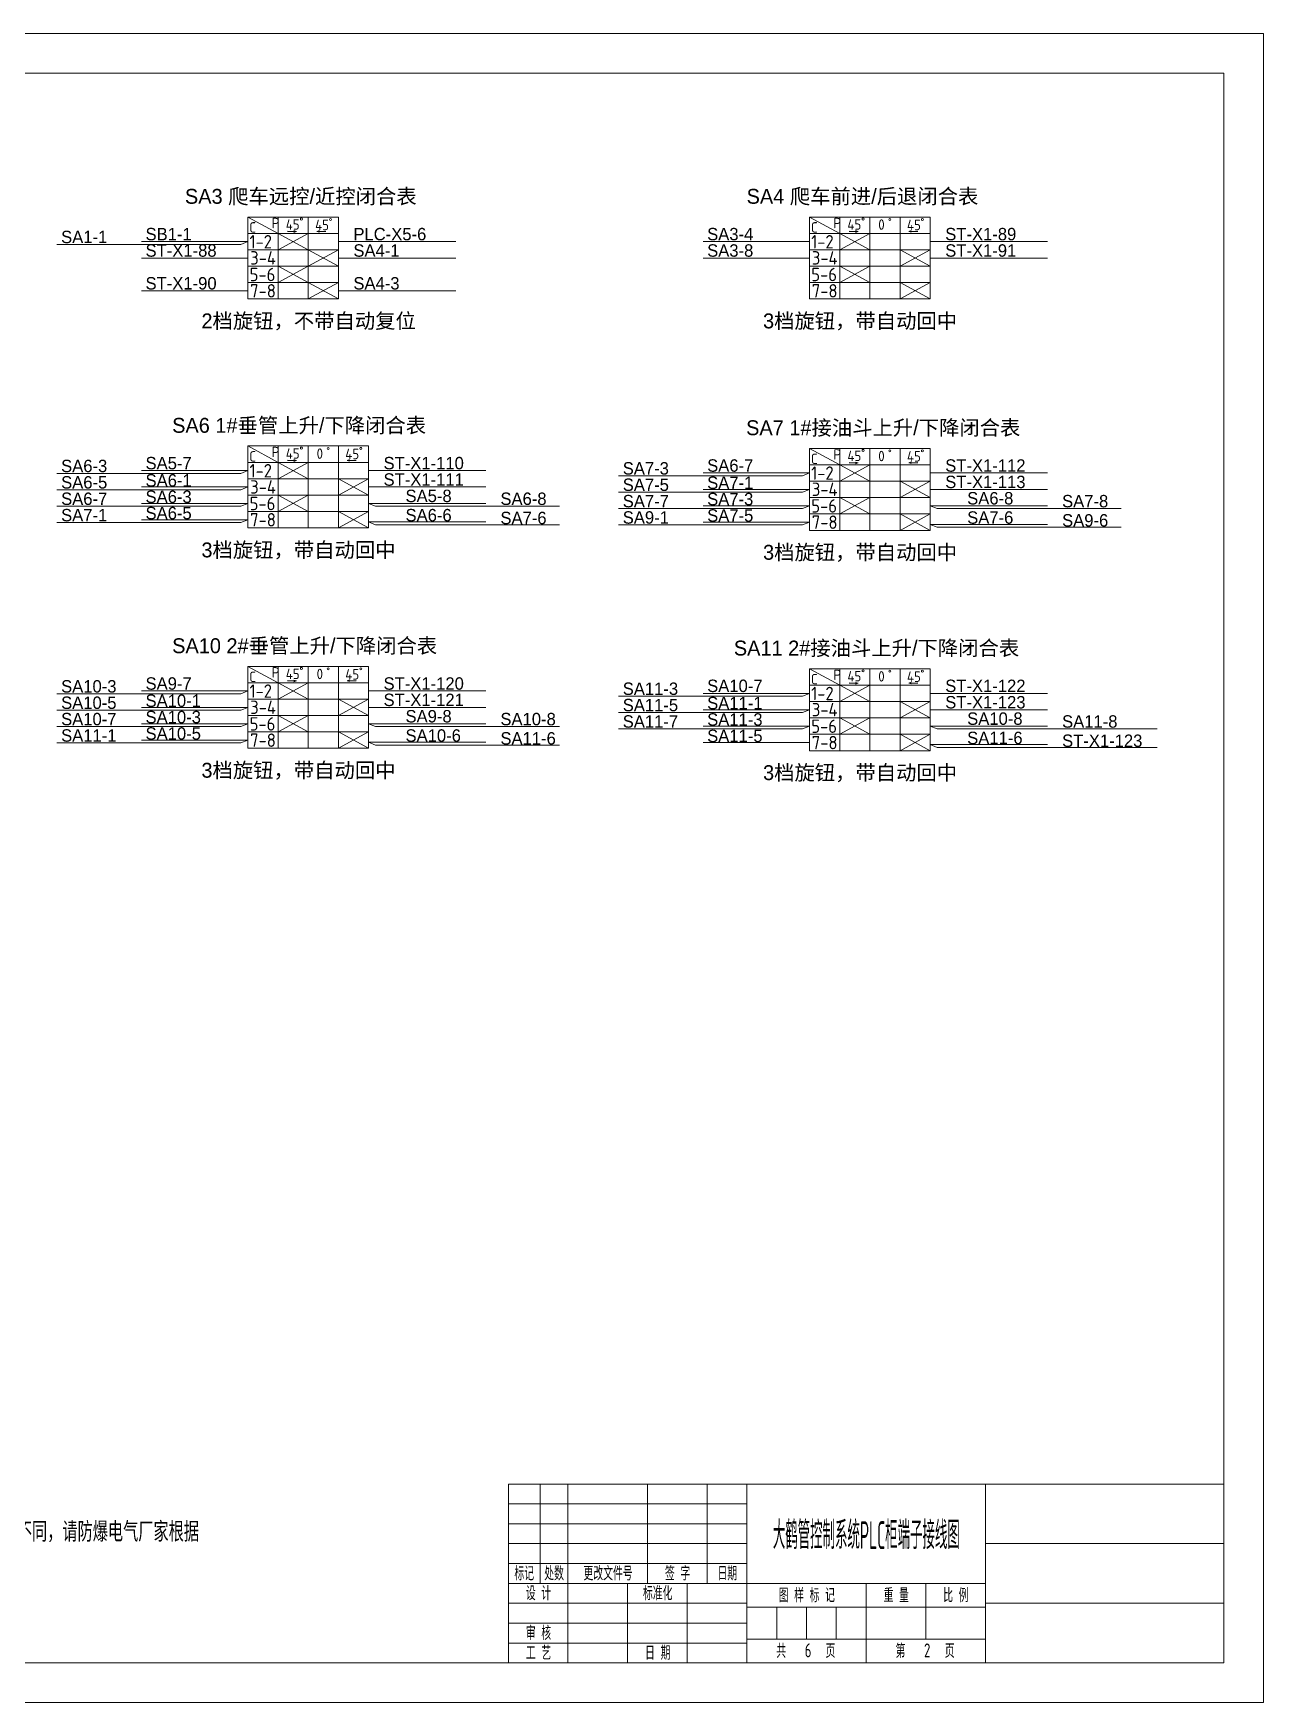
# Model space of a CAD drawing. Header units: millimetres. Extents: x 32626 to 72822, y 60047 to 123188.
# Drawn here: x 46689 to 49165, y 64401 to 67761 of the extents above; entities that cross this region are included whole.
import ezdxf
from ezdxf.enums import TextEntityAlignment as Align

# ---------------------------------------------------------------- set-up
doc = ezdxf.new("R2010")
doc.units = ezdxf.units.MM
doc.header["$LTSCALE"] = 10
doc.layers.get('0').update_dxf_attribs({"lineweight": 18})
for name, color, linetype, lineweight in [('1轮廓实线层', 7, 'Continuous', 18), ('2细线层', 4, 'Continuous', 18), ('6文字层', 3, 'Continuous', 18), ('图框层', 7, 'Continuous', 18)]:
    doc.layers.add(name, color=color, linetype=linetype, lineweight=lineweight)
doc.styles.add('PC_TEXTSTYLE', font='SIMYOU.TTF', dxfattribs={"width": 0.8})
doc.styles.get("Standard").update_dxf_attribs({"font": 'isocp.shx', "width": 0.707, "bigfont": 'hztxt.shx'})
doc.styles.add('样式 1', font='SIMYOU.TTF', dxfattribs={"width": 0.75})

msp = doc.modelspace()

# ---------------------------------------------------------------- linework, layer by layer
for p, q in [((47120.9, 67341.4), (46906.6, 67341.4)), ((47303.2, 67341.4), (47539.2, 67341.4)), ((48251.3, 67341.4), (48037, 67341.4)), ((48494.2, 67341.4), (48730.3, 67341.4)), ((47120.9, 67308.4), (46906.6, 67308.4)), ((47303.2, 67308.4), (47539.2, 67308.4)), ((48251.3, 67308.4), (48037, 67308.4)), ((48494.2, 67308.4), (48730.3, 67308.4)), ((47120.9, 67242.5), (46906.6, 67242.5)), ((47303.2, 67242.5), (47539.2, 67242.5)), ((47120.9, 66880.5), (46906.6, 66880.5)), ((47363.9, 66880.5), (47600, 66880.5)), ((48251.3, 66875.7), (48037, 66875.7)), ((48494.2, 66875.7), (48730.3, 66875.7)), ((47120.9, 66847.5), (46906.6, 66847.5)), ((47363.9, 66847.5), (47600, 66847.5)), ((48251.3, 66842.7), (48037, 66842.7)), ((48494.2, 66842.7), (48730.3, 66842.7)), ((47120.9, 66814.5), (46906.6, 66814.5)), ((47363.9, 66814.5), (47600, 66814.5)), ((48251.3, 66809.7), (48037, 66809.7)), ((48494.2, 66809.7), (48730.3, 66809.7)), ((47120.9, 66781.5), (46906.6, 66781.5)), ((47363.9, 66777.1), (47600, 66777.1)), ((48251.3, 66776.7), (48037, 66776.7)), ((48494.2, 66772.3), (48730.3, 66772.3)), ((47120.9, 66436.9), (46906.6, 66436.9)), ((47363.9, 66436.9), (47600, 66436.9)), ((48251.3, 66432.1), (48037, 66432.1)), ((48494.2, 66432.1), (48730.3, 66432.1)), ((47120.9, 66403.9), (46906.6, 66403.9)), ((47363.9, 66403.9), (47600, 66403.9)), ((48251.3, 66399.1), (48037, 66399.1)), ((48494.2, 66399.1), (48730.3, 66399.1)), ((47120.9, 66370.9), (46906.6, 66370.9)), ((47363.9, 66370.9), (47600, 66370.9)), ((48251.3, 66366.2), (48037, 66366.2)), ((48494.2, 66366.2), (48730.3, 66366.2)), ((47120.9, 66337.9), (46906.6, 66337.9)), ((47363.9, 66333.5), (47600, 66333.5)), ((48251.3, 66333.2), (48037, 66333.2)), ((48494.2, 66328.8), (48730.3, 66328.8))]:
    msp.add_line(p, q)
at = {"layer": '1轮廓实线层', "color": 0, "linetype": 'ByBlock', "lineweight": 13}
for p, q in [((47120.9, 67390.9), (47181.7, 67357.9)), ((48251.3, 67390.9), (48312, 67357.9)), ((47181.7, 67357.9), (47242.4, 67324.9)), ((47242.4, 67357.9), (47181.7, 67324.9)), ((47200.6, 67362.9), (47200.6, 67362.9)), ((47200.6, 67362.9), (47200.6, 67362.9)), ((47200.6, 67361.7), (47218.7, 67361.7)), ((47218.7, 67361.7), (47213.6, 67363.5)), ((47218.7, 67361.7), (47213.6, 67360)), ((47259.8, 67362), (47264.8, 67363.8)), ((47277.9, 67362), (47259.8, 67362)), ((47259.8, 67362), (47264.8, 67360.3)), ((47277.9, 67362), (47259.8, 67362)), ((47277.9, 67363.3), (47277.9, 67363.3)), ((48312, 67357.9), (48372.8, 67324.9)), ((48372.8, 67357.9), (48312, 67324.9)), ((48330.9, 67362.9), (48330.9, 67362.9)), ((48330.9, 67362.9), (48330.9, 67362.9)), ((48330.9, 67361.7), (48349, 67361.7)), ((48349, 67361.7), (48344, 67363.5)), ((48349, 67361.7), (48344, 67360)), ((48450.9, 67362), (48455.9, 67363.8)), ((48469, 67362), (48450.9, 67362)), ((48450.9, 67362), (48455.9, 67360.3)), ((48469, 67362), (48450.9, 67362)), ((48469, 67363.3), (48469, 67363.3)), ((47242.4, 67324.9), (47303.2, 67292)), ((47303.2, 67324.9), (47242.4, 67292)), ((48433.5, 67324.9), (48494.2, 67292)), ((48494.2, 67324.9), (48433.5, 67292)), ((47181.7, 67292), (47242.4, 67259)), ((47242.4, 67292), (47181.7, 67259)), ((48312, 67292), (48372.8, 67259)), ((48372.8, 67292), (48312, 67259)), ((47242.4, 67259), (47303.2, 67226)), ((47303.2, 67259), (47242.4, 67226)), ((48433.5, 67259), (48494.2, 67226)), ((48494.2, 67259), (48433.5, 67226)), ((47120.9, 66930), (47181.7, 66897)), ((47200.6, 66902), (47200.6, 66902)), ((47200.6, 66902), (47200.6, 66902)), ((47200.6, 66900.7), (47218.7, 66900.7)), ((47218.7, 66900.7), (47213.6, 66902.5)), ((47218.7, 66900.7), (47213.6, 66899)), ((47320.6, 66901.1), (47325.6, 66902.8)), ((47338.7, 66901.1), (47320.6, 66901.1)), ((47320.6, 66901.1), (47325.6, 66899.3)), ((47338.7, 66901.1), (47320.6, 66901.1)), ((47338.7, 66902.3), (47338.7, 66902.3)), ((48251.3, 66925.2), (48312, 66892.2)), ((48349, 66896), (48344, 66897.7)), ((48450.9, 66896.3), (48455.9, 66898.1)), ((47181.7, 66897), (47242.4, 66864)), ((47242.4, 66897), (47181.7, 66864)), ((48312, 66892.2), (48372.8, 66859.2)), ((48372.8, 66892.2), (48312, 66859.2)), ((48330.9, 66897.2), (48330.9, 66897.2)), ((48330.9, 66897.2), (48330.9, 66897.2)), ((48330.9, 66896), (48349, 66896)), ((48349, 66896), (48344, 66894.2)), ((48469, 66896.3), (48450.9, 66896.3)), ((48450.9, 66896.3), (48455.9, 66894.6)), ((48469, 66896.3), (48450.9, 66896.3)), ((48469, 66897.5), (48469, 66897.5)), ((47181.7, 66831), (47242.4, 66798)), ((47242.4, 66831), (47181.7, 66798)), ((47303.2, 66864), (47363.9, 66831)), ((47363.9, 66864), (47303.2, 66831)), ((48433.5, 66859.2), (48494.2, 66826.2)), ((48494.2, 66859.2), (48433.5, 66826.2)), ((47303.2, 66798), (47363.9, 66765)), ((47363.9, 66798), (47303.2, 66765)), ((48312, 66826.2), (48372.8, 66793.2)), ((48372.8, 66826.2), (48312, 66793.2)), ((48433.5, 66793.2), (48494.2, 66760.2)), ((48494.2, 66793.2), (48433.5, 66760.2)), ((47120.9, 66486.4), (47181.7, 66453.4)), ((48251.3, 66481.6), (48312, 66448.6)), ((47181.7, 66453.4), (47242.4, 66420.4)), ((47242.4, 66453.4), (47181.7, 66420.4)), ((47200.6, 66458.4), (47200.6, 66458.4)), ((47200.6, 66458.4), (47200.6, 66458.4)), ((47200.6, 66457.2), (47218.7, 66457.2)), ((47218.7, 66457.2), (47213.6, 66458.9)), ((47218.7, 66457.2), (47213.6, 66455.4)), ((47320.6, 66457.5), (47325.6, 66459.3)), ((47338.7, 66457.5), (47320.6, 66457.5)), ((47320.6, 66457.5), (47325.6, 66455.8)), ((47338.7, 66457.5), (47320.6, 66457.5)), ((47338.7, 66458.7), (47338.7, 66458.7)), ((48312, 66448.6), (48372.8, 66415.6)), ((48372.8, 66448.6), (48312, 66415.6)), ((48330.9, 66453.6), (48330.9, 66453.6)), ((48330.9, 66453.6), (48330.9, 66453.6)), ((48330.9, 66452.4), (48349, 66452.4)), ((48349, 66452.4), (48344, 66454.1)), ((48349, 66452.4), (48344, 66450.6)), ((48450.9, 66452.7), (48455.9, 66454.5)), ((48469, 66452.7), (48450.9, 66452.7)), ((48450.9, 66452.7), (48455.9, 66451)), ((48469, 66452.7), (48450.9, 66452.7)), ((48469, 66454), (48469, 66454)), ((47303.2, 66420.4), (47363.9, 66387.4)), ((47363.9, 66420.4), (47303.2, 66387.4)), ((48433.5, 66415.6), (48494.2, 66382.6)), ((48494.2, 66415.6), (48433.5, 66382.6)), ((47181.7, 66387.4), (47242.4, 66354.4)), ((47242.4, 66387.4), (47181.7, 66354.4)), ((48312, 66382.6), (48372.8, 66349.7)), ((48372.8, 66382.6), (48312, 66349.7)), ((47303.2, 66354.4), (47363.9, 66321.5)), ((47363.9, 66354.4), (47303.2, 66321.5)), ((48433.5, 66349.7), (48494.2, 66316.7)), ((48494.2, 66349.7), (48433.5, 66316.7))]:
    msp.add_line(p, q, dxfattribs=at)
at = {"layer": '1轮廓实线层'}
for p, q in [((46736.7, 67335.7), (47106.9, 67335.7)), ((47106.9, 67335.7), (47120.9, 67341.4)), ((46736.7, 66874.8), (47106.9, 66874.8)), ((47106.9, 66874.8), (47120.9, 66880.5)), ((47867.1, 66870), (48237.3, 66870)), ((48237.3, 66870), (48251.3, 66875.7)), ((46736.7, 66841.8), (47106.9, 66841.8)), ((47106.9, 66841.8), (47120.9, 66847.5)), ((47867.1, 66837), (48237.3, 66837)), ((48237.3, 66837), (48251.3, 66842.7)), ((46736.7, 66808.8), (47106.9, 66808.8)), ((47106.9, 66808.8), (47120.9, 66814.5)), ((47377.9, 66808.8), (47363.9, 66814.5)), ((47748.1, 66808.8), (47377.9, 66808.8)), ((47867.1, 66804), (48237.3, 66804)), ((48237.3, 66804), (48251.3, 66809.7)), ((48508.2, 66804), (48494.2, 66809.7)), ((48878.4, 66804), (48508.2, 66804)), ((46736.7, 66775.8), (47106.9, 66775.8)), ((47106.9, 66775.8), (47120.9, 66781.5)), ((47377.9, 66771.4), (47363.9, 66777.1)), ((47748.1, 66771.4), (47377.9, 66771.4)), ((47867.1, 66771), (48237.3, 66771)), ((48237.3, 66771), (48251.3, 66776.7)), ((48508.2, 66766.6), (48494.2, 66772.3)), ((48878.4, 66766.6), (48508.2, 66766.6)), ((46736.7, 66431.2), (47106.9, 66431.2)), ((47106.9, 66431.2), (47120.9, 66436.9)), ((48237.3, 66426.4), (48251.3, 66432.1)), ((46736.7, 66398.2), (47106.9, 66398.2)), ((47106.9, 66398.2), (47120.9, 66403.9)), ((47867.1, 66426.4), (48237.3, 66426.4)), ((48237.3, 66393.4), (48251.3, 66399.1)), ((46736.7, 66365.2), (47106.9, 66365.2)), ((47106.9, 66365.2), (47120.9, 66370.9)), ((47377.9, 66365.2), (47363.9, 66370.9)), ((47748.1, 66365.2), (47377.9, 66365.2)), ((47867.1, 66393.4), (48237.3, 66393.4)), ((47867.1, 66360.4), (48237.3, 66360.4)), ((48237.3, 66360.4), (48251.3, 66366.2)), ((48508.2, 66360.4), (48494.2, 66366.2)), ((48950.7, 66360.4), (48508.2, 66360.4)), ((46736.7, 66332.2), (47106.9, 66332.2)), ((47106.9, 66332.2), (47120.9, 66337.9)), ((47377.9, 66327.8), (47363.9, 66333.5)), ((47748.1, 66327.8), (47377.9, 66327.8)), ((48508.2, 66323), (48494.2, 66328.8)), ((48950.7, 66323), (48508.2, 66323)), ((49085.1, 64840.5), (47645.1, 64840.5)), ((47645.1, 64480.5), (47645.1, 64840.5)), ((47645.1, 64480.5), (49085.1, 64480.5))]:
    msp.add_line(p, q, dxfattribs=at)
at = {"layer": '1轮廓实线层', "color": 0, "linetype": 'ByBlock', "lineweight": 13}
for points in [[(47120.9, 67390.9), (47181.7, 67390.9), (47181.7, 67357.9), (47120.9, 67357.9)], [(47181.7, 67390.9), (47242.4, 67390.9), (47242.4, 67357.9), (47181.7, 67357.9)], [(47242.4, 67390.9), (47303.2, 67390.9), (47303.2, 67357.9), (47242.4, 67357.9)], [(48251.3, 67390.9), (48312, 67390.9), (48312, 67357.9), (48251.3, 67357.9)], [(48312, 67390.9), (48372.8, 67390.9), (48372.8, 67357.9), (48312, 67357.9)], [(48372.8, 67390.9), (48433.5, 67390.9), (48433.5, 67357.9), (48372.8, 67357.9)], [(48433.5, 67390.9), (48494.2, 67390.9), (48494.2, 67357.9), (48433.5, 67357.9)], [(47120.9, 67357.9), (47181.7, 67357.9), (47181.7, 67324.9), (47120.9, 67324.9)], [(47181.7, 67357.9), (47242.4, 67357.9), (47242.4, 67324.9), (47181.7, 67324.9)], [(47242.4, 67357.9), (47303.2, 67357.9), (47303.2, 67324.9), (47242.4, 67324.9)], [(48251.3, 67357.9), (48312, 67357.9), (48312, 67324.9), (48251.3, 67324.9)], [(48312, 67357.9), (48372.8, 67357.9), (48372.8, 67324.9), (48312, 67324.9)], [(48372.8, 67357.9), (48433.5, 67357.9), (48433.5, 67324.9), (48372.8, 67324.9)], [(48433.5, 67357.9), (48494.2, 67357.9), (48494.2, 67324.9), (48433.5, 67324.9)], [(47120.9, 67324.9), (47181.7, 67324.9), (47181.7, 67292), (47120.9, 67292)], [(47181.7, 67324.9), (47242.4, 67324.9), (47242.4, 67292), (47181.7, 67292)], [(47242.4, 67324.9), (47303.2, 67324.9), (47303.2, 67292), (47242.4, 67292)], [(48251.3, 67324.9), (48312, 67324.9), (48312, 67292), (48251.3, 67292)], [(48312, 67324.9), (48372.8, 67324.9), (48372.8, 67292), (48312, 67292)], [(48372.8, 67324.9), (48433.5, 67324.9), (48433.5, 67292), (48372.8, 67292)], [(48433.5, 67324.9), (48494.2, 67324.9), (48494.2, 67292), (48433.5, 67292)], [(47120.9, 67292), (47181.7, 67292), (47181.7, 67259), (47120.9, 67259)], [(47181.7, 67292), (47242.4, 67292), (47242.4, 67259), (47181.7, 67259)], [(47242.4, 67292), (47303.2, 67292), (47303.2, 67259), (47242.4, 67259)], [(48251.3, 67292), (48312, 67292), (48312, 67259), (48251.3, 67259)], [(48312, 67292), (48372.8, 67292), (48372.8, 67259), (48312, 67259)], [(48372.8, 67292), (48433.5, 67292), (48433.5, 67259), (48372.8, 67259)], [(48433.5, 67292), (48494.2, 67292), (48494.2, 67259), (48433.5, 67259)], [(47120.9, 67259), (47181.7, 67259), (47181.7, 67226), (47120.9, 67226)], [(47181.7, 67259), (47242.4, 67259), (47242.4, 67226), (47181.7, 67226)], [(47242.4, 67259), (47303.2, 67259), (47303.2, 67226), (47242.4, 67226)], [(48251.3, 67259), (48312, 67259), (48312, 67226), (48251.3, 67226)], [(48312, 67259), (48372.8, 67259), (48372.8, 67226), (48312, 67226)], [(48372.8, 67259), (48433.5, 67259), (48433.5, 67226), (48372.8, 67226)], [(48433.5, 67259), (48494.2, 67259), (48494.2, 67226), (48433.5, 67226)], [(47120.9, 66930), (47181.7, 66930), (47181.7, 66897), (47120.9, 66897)], [(47181.7, 66930), (47242.4, 66930), (47242.4, 66897), (47181.7, 66897)], [(47242.4, 66930), (47303.2, 66930), (47303.2, 66897), (47242.4, 66897)], [(47303.2, 66930), (47363.9, 66930), (47363.9, 66897), (47303.2, 66897)], [(48251.3, 66925.2), (48312, 66925.2), (48312, 66892.2), (48251.3, 66892.2)], [(48312, 66925.2), (48372.8, 66925.2), (48372.8, 66892.2), (48312, 66892.2)], [(48372.8, 66925.2), (48433.5, 66925.2), (48433.5, 66892.2), (48372.8, 66892.2)], [(48433.5, 66925.2), (48494.2, 66925.2), (48494.2, 66892.2), (48433.5, 66892.2)], [(47120.9, 66897), (47181.7, 66897), (47181.7, 66864), (47120.9, 66864)], [(47181.7, 66897), (47242.4, 66897), (47242.4, 66864), (47181.7, 66864)], [(47242.4, 66897), (47303.2, 66897), (47303.2, 66864), (47242.4, 66864)], [(47303.2, 66897), (47363.9, 66897), (47363.9, 66864), (47303.2, 66864)], [(48251.3, 66892.2), (48312, 66892.2), (48312, 66859.2), (48251.3, 66859.2)], [(48312, 66892.2), (48372.8, 66892.2), (48372.8, 66859.2), (48312, 66859.2)], [(48372.8, 66892.2), (48433.5, 66892.2), (48433.5, 66859.2), (48372.8, 66859.2)], [(48433.5, 66892.2), (48494.2, 66892.2), (48494.2, 66859.2), (48433.5, 66859.2)], [(47120.9, 66864), (47181.7, 66864), (47181.7, 66831), (47120.9, 66831)], [(47120.9, 66831), (47181.7, 66831), (47181.7, 66798), (47120.9, 66798)], [(47181.7, 66864), (47242.4, 66864), (47242.4, 66831), (47181.7, 66831)], [(47181.7, 66831), (47242.4, 66831), (47242.4, 66798), (47181.7, 66798)], [(47242.4, 66864), (47303.2, 66864), (47303.2, 66831), (47242.4, 66831)], [(47242.4, 66831), (47303.2, 66831), (47303.2, 66798), (47242.4, 66798)], [(47303.2, 66864), (47363.9, 66864), (47363.9, 66831), (47303.2, 66831)], [(47303.2, 66831), (47363.9, 66831), (47363.9, 66798), (47303.2, 66798)], [(48251.3, 66859.2), (48312, 66859.2), (48312, 66826.2), (48251.3, 66826.2)], [(48312, 66859.2), (48372.8, 66859.2), (48372.8, 66826.2), (48312, 66826.2)], [(48372.8, 66859.2), (48433.5, 66859.2), (48433.5, 66826.2), (48372.8, 66826.2)], [(48433.5, 66859.2), (48494.2, 66859.2), (48494.2, 66826.2), (48433.5, 66826.2)], [(47120.9, 66798), (47181.7, 66798), (47181.7, 66765), (47120.9, 66765)], [(47181.7, 66798), (47242.4, 66798), (47242.4, 66765), (47181.7, 66765)], [(47242.4, 66798), (47303.2, 66798), (47303.2, 66765), (47242.4, 66765)], [(47303.2, 66798), (47363.9, 66798), (47363.9, 66765), (47303.2, 66765)], [(48251.3, 66826.2), (48312, 66826.2), (48312, 66793.2), (48251.3, 66793.2)], [(48312, 66826.2), (48372.8, 66826.2), (48372.8, 66793.2), (48312, 66793.2)], [(48372.8, 66826.2), (48433.5, 66826.2), (48433.5, 66793.2), (48372.8, 66793.2)], [(48433.5, 66826.2), (48494.2, 66826.2), (48494.2, 66793.2), (48433.5, 66793.2)], [(48251.3, 66793.2), (48312, 66793.2), (48312, 66760.2), (48251.3, 66760.2)], [(48312, 66793.2), (48372.8, 66793.2), (48372.8, 66760.2), (48312, 66760.2)], [(48372.8, 66793.2), (48433.5, 66793.2), (48433.5, 66760.2), (48372.8, 66760.2)], [(48433.5, 66793.2), (48494.2, 66793.2), (48494.2, 66760.2), (48433.5, 66760.2)], [(47120.9, 66486.4), (47181.7, 66486.4), (47181.7, 66453.4), (47120.9, 66453.4)], [(47181.7, 66486.4), (47242.4, 66486.4), (47242.4, 66453.4), (47181.7, 66453.4)], [(47242.4, 66486.4), (47303.2, 66486.4), (47303.2, 66453.4), (47242.4, 66453.4)], [(47303.2, 66486.4), (47363.9, 66486.4), (47363.9, 66453.4), (47303.2, 66453.4)], [(48251.3, 66481.6), (48312, 66481.6), (48312, 66448.6), (48251.3, 66448.6)], [(48312, 66481.6), (48372.8, 66481.6), (48372.8, 66448.6), (48312, 66448.6)], [(48372.8, 66481.6), (48433.5, 66481.6), (48433.5, 66448.6), (48372.8, 66448.6)], [(48433.5, 66481.6), (48494.2, 66481.6), (48494.2, 66448.6), (48433.5, 66448.6)], [(47120.9, 66453.4), (47181.7, 66453.4), (47181.7, 66420.4), (47120.9, 66420.4)], [(47181.7, 66453.4), (47242.4, 66453.4), (47242.4, 66420.4), (47181.7, 66420.4)], [(47242.4, 66453.4), (47303.2, 66453.4), (47303.2, 66420.4), (47242.4, 66420.4)], [(47303.2, 66453.4), (47363.9, 66453.4), (47363.9, 66420.4), (47303.2, 66420.4)], [(48251.3, 66448.6), (48312, 66448.6), (48312, 66415.6), (48251.3, 66415.6)], [(48312, 66448.6), (48372.8, 66448.6), (48372.8, 66415.6), (48312, 66415.6)], [(48372.8, 66448.6), (48433.5, 66448.6), (48433.5, 66415.6), (48372.8, 66415.6)], [(48433.5, 66448.6), (48494.2, 66448.6), (48494.2, 66415.6), (48433.5, 66415.6)], [(47120.9, 66420.4), (47181.7, 66420.4), (47181.7, 66387.4), (47120.9, 66387.4)], [(47181.7, 66420.4), (47242.4, 66420.4), (47242.4, 66387.4), (47181.7, 66387.4)], [(47242.4, 66420.4), (47303.2, 66420.4), (47303.2, 66387.4), (47242.4, 66387.4)], [(47303.2, 66420.4), (47363.9, 66420.4), (47363.9, 66387.4), (47303.2, 66387.4)], [(48251.3, 66415.6), (48312, 66415.6), (48312, 66382.6), (48251.3, 66382.6)], [(48312, 66415.6), (48372.8, 66415.6), (48372.8, 66382.6), (48312, 66382.6)], [(48372.8, 66415.6), (48433.5, 66415.6), (48433.5, 66382.6), (48372.8, 66382.6)], [(48433.5, 66415.6), (48494.2, 66415.6), (48494.2, 66382.6), (48433.5, 66382.6)], [(47120.9, 66387.4), (47181.7, 66387.4), (47181.7, 66354.4), (47120.9, 66354.4)], [(47181.7, 66387.4), (47242.4, 66387.4), (47242.4, 66354.4), (47181.7, 66354.4)], [(47242.4, 66387.4), (47303.2, 66387.4), (47303.2, 66354.4), (47242.4, 66354.4)], [(47303.2, 66387.4), (47363.9, 66387.4), (47363.9, 66354.4), (47303.2, 66354.4)], [(48251.3, 66382.6), (48312, 66382.6), (48312, 66349.7), (48251.3, 66349.7)], [(48312, 66382.6), (48372.8, 66382.6), (48372.8, 66349.7), (48312, 66349.7)], [(48372.8, 66382.6), (48433.5, 66382.6), (48433.5, 66349.7), (48372.8, 66349.7)], [(48433.5, 66382.6), (48494.2, 66382.6), (48494.2, 66349.7), (48433.5, 66349.7)], [(47120.9, 66354.4), (47181.7, 66354.4), (47181.7, 66321.5), (47120.9, 66321.5)], [(47181.7, 66354.4), (47242.4, 66354.4), (47242.4, 66321.5), (47181.7, 66321.5)], [(47242.4, 66354.4), (47303.2, 66354.4), (47303.2, 66321.5), (47242.4, 66321.5)], [(47303.2, 66354.4), (47363.9, 66354.4), (47363.9, 66321.5), (47303.2, 66321.5)], [(48251.3, 66349.7), (48312, 66349.7), (48312, 66316.7), (48251.3, 66316.7)], [(48312, 66349.7), (48372.8, 66349.7), (48372.8, 66316.7), (48312, 66316.7)], [(48372.8, 66349.7), (48433.5, 66349.7), (48433.5, 66316.7), (48372.8, 66316.7)], [(48433.5, 66349.7), (48494.2, 66349.7), (48494.2, 66316.7), (48433.5, 66316.7)]]:
    msp.add_lwpolyline(points, close=True, dxfattribs=at)
at = {"layer": '1轮廓实线层'}
for centre in [(47228.5, 67386.9), (47287.2, 67386.1), (48358.9, 67386.9), (48412.9, 67385.9), (48478.3, 67386.1), (47228.5, 66925.9), (47282.6, 66925), (47348, 66925.2), (48358.9, 66921.2), (48412.9, 66920.2), (48478.3, 66920.4), (47228.5, 66482.4), (47282.6, 66481.4), (47348, 66481.6), (48358.9, 66477.6), (48412.9, 66476.6), (48478.3, 66476.8)]:
    msp.add_circle(centre, 2.05, dxfattribs=at)
at = {"layer": '2细线层'}
for p, q in [((49165.1, 67760.5), (44413.1, 67760.5)), ((49165.1, 67760.5), (49165.1, 64400.5)), ((47709.1, 64640.5), (47709.1, 64840.5)), ((47765.1, 64640.5), (47765.1, 64840.5)), ((47925.1, 64640.5), (47925.1, 64840.5)), ((48045.1, 64640.5), (48045.1, 64840.5)), ((48125.1, 64480.5), (48125.1, 64840.5)), ((48605.1, 64480.5), (48605.1, 64840.5)), ((47645.1, 64800.5), (48125.1, 64800.5)), ((47645.1, 64760.5), (48125.1, 64760.5)), ((47645.1, 64720.5), (48125.1, 64720.5)), ((48605.1, 64720.5), (49085.1, 64720.5)), ((47645.1, 64680.5), (48125.1, 64680.5)), ((47645.1, 64640.5), (48605.1, 64640.5)), ((47765.1, 64480.5), (47765.1, 64640.5)), ((47885.1, 64480.5), (47885.1, 64640.5)), ((48005.1, 64480.5), (48005.1, 64640.5)), ((48365.1, 64480.5), (48365.1, 64640.5)), ((48485.1, 64528.5), (48485.1, 64640.5)), ((47645.1, 64600.5), (48125.1, 64600.5)), ((48125.1, 64592.5), (48605.1, 64592.5)), ((48185.1, 64528.5), (48185.1, 64592.5)), ((48245.1, 64528.5), (48245.1, 64592.5)), ((48305.1, 64528.5), (48305.1, 64592.5)), ((48605.1, 64600.5), (49085.1, 64600.5)), ((47645.1, 64560.5), (48125.1, 64560.5)), ((47645.1, 64520.5), (48125.1, 64520.5)), ((48125.1, 64528.5), (48605.1, 64528.5)), ((49165.1, 64400.5), (44413.1, 64400.5))]:
    msp.add_line(p, q, dxfattribs=at)
at = {"layer": '图框层'}
for p, q in [((49085.1, 67680.5), (44613.1, 67680.5)), ((49085.1, 67680.5), (49085.1, 64480.5)), ((49085.1, 64480.5), (49085.1, 64840.5)), ((44613.1, 64480.5), (49085.1, 64480.5))]:
    msp.add_line(p, q, dxfattribs=at)

# ---------------------------------------------------------------- texts
at = {"layer": '1轮廓实线层', "style": '样式 1'}
for s, height, p in [('SB1-1', 25, (46914.9, 67344)), ('PLC-X5-6', 25, (47333.2, 67344)), ('SA3-4', 25, (48045.2, 67344)), ('ST-X1-89', 25, (48524.3, 67344)), ('SA1-1', 25, (46745, 67338.3)), ('ST-X1-88', 25, (46914.9, 67311)), ('SA4-1', 25, (47333.2, 67311)), ('SA3-8', 25, (48045.2, 67311)), ('ST-X1-91', 25, (48524.3, 67311)), ('ST-X1-90', 25, (46914.9, 67245)), ('SA4-3', 25, (47333.2, 67245)), ('2档旋钮，不带自动复位', 30, (47027.4, 67166.8)), ('3档旋钮，带自动回中', 30, (48157.7, 67166.8)), ('SA6-3', 25, (46745, 66877.3)), ('SA5-7', 25, (46914.9, 66883)), ('ST-X1-110', 25, (47393.9, 66883)), ('SA7-3', 25, (47875.3, 66872.5)), ('SA6-7', 25, (48045.2, 66878.2)), ('ST-X1-112', 25, (48524.3, 66878.2)), ('SA6-5', 25, (46745, 66844.3)), ('SA6-1', 25, (46914.9, 66848.3)), ('ST-X1-111', 25, (47393.9, 66850)), ('SA7-5', 25, (47875.3, 66839.5)), ('SA7-1', 25, (48045.2, 66843.5)), ('ST-X1-113', 25, (48524.3, 66845.2)), ('SA6-7', 25, (46745, 66811.3)), ('SA6-3', 25, (46914.9, 66815.3)), ('SA5-8', 25, (47438.1, 66817)), ('SA6-8', 25, (47629.1, 66811.3)), ('SA7-7', 25, (47875.3, 66806.5)), ('SA7-3', 25, (48045.2, 66810.6)), ('SA6-8', 25, (48568.5, 66812.3)), ('SA7-8', 25, (48759.5, 66806.5)), ('SA7-1', 25, (46745, 66778.3)), ('SA6-5', 25, (46914.9, 66782.4)), ('SA6-6', 25, (47438.1, 66778.3)), ('SA7-6', 25, (47629.1, 66772.6)), ('SA9-1', 25, (47875.3, 66773.6)), ('SA7-5', 25, (48045.2, 66777.6)), ('SA7-6', 25, (48568.5, 66773.5)), ('SA9-6', 25, (48759.5, 66767.8)), ('3档旋钮，带自动回中', 30, (47027.4, 66705.8)), ('3档旋钮，带自动回中', 30, (48157.7, 66701)), ('SA9-7', 25, (46914.9, 66439.4)), ('ST-X1-120', 25, (47393.9, 66439.4)), ('SA10-3', 25, (46745, 66433.7)), ('SA10-1', 25, (46914.9, 66404.8)), ('ST-X1-121', 25, (47393.9, 66406.5)), ('SA11-3', 25, (47875.3, 66428.9)), ('SA10-7', 25, (48045.2, 66434.7)), ('ST-X1-122', 25, (48524.3, 66434.7)), ('SA10-5', 25, (46745, 66400.7)), ('SA10-3', 25, (46914.9, 66371.8)), ('SA9-8', 25, (47438.1, 66373.5)), ('SA11-5', 25, (47875.3, 66396)), ('SA11-1', 25, (48045.2, 66400)), ('ST-X1-123', 25, (48524.3, 66401.7)), ('SA10-8', 25, (48568.5, 66368.7)), ('SA10-7', 25, (46745, 66367.8)), ('SA11-1', 25, (46745, 66334.8)), ('SA10-5', 25, (46914.9, 66338.8)), ('SA10-6', 25, (47438.1, 66334.7)), ('SA10-8', 25, (47629.1, 66367.8)), ('SA11-7', 25, (47875.3, 66363)), ('SA11-3', 25, (48045.2, 66367)), ('SA11-8', 25, (48759.5, 66363)), ('SA11-6', 25, (47629.1, 66329)), ('SA11-5', 25, (48045.2, 66334)), ('SA11-6', 25, (48568.5, 66329.9)), ('ST-X1-123', 25, (48759.5, 66324.2)), ('3档旋钮，带自动回中', 30, (47027.4, 66262.3)), ('3档旋钮，带自动回中', 30, (48157.7, 66257.5))]:
    msp.add_text(s, height=height, dxfattribs=at).set_placement(p)
at = {"layer": '1轮廓实线层'}
for s, height, p in [('C', 21, (47123.7, 67359.5)), ('45', 21, (47197.2, 67365.4)), ('45', 21, (47256.2, 67364.4)), ('C', 21, (48254.1, 67359.5)), ('45', 21, (48327.5, 67365.4)), ('0', 21, (48389.5, 67365.1)), ('45', 21, (48447.3, 67364.4)), ('1-2', 27, (47124.2, 67327.6)), ('1-2', 27, (48254.6, 67327.6)), ('3-4', 27, (47125.6, 67295.1)), ('3-4', 27, (48255.9, 67295.1)), ('5-6', 27, (47124.5, 67261.7)), ('5-6', 27, (48254.8, 67261.7)), ('7-8', 27, (47125.4, 67228.8)), ('7-8', 27, (48255.8, 67228.8)), ('C', 21, (47123.7, 66898.6)), ('45', 21, (47197.2, 66904.4)), ('0', 21, (47259.2, 66904.1)), ('45', 21, (47316.9, 66903.4)), ('C', 21, (48254.1, 66893.8)), ('45', 21, (48327.5, 66899.6)), ('0', 21, (48389.5, 66899.3)), ('45', 21, (48447.3, 66898.6)), ('1-2', 27, (47124.2, 66866.7)), ('1-2', 27, (48254.6, 66861.9)), ('3-4', 27, (47125.6, 66834.1)), ('3-4', 27, (48255.9, 66829.4)), ('5-6', 27, (47124.5, 66800.7)), ('5-6', 27, (48254.8, 66795.9)), ('7-8', 27, (47125.4, 66767.9)), ('7-8', 27, (48255.8, 66763.1)), ('C', 21, (47123.7, 66455)), ('45', 21, (47197.2, 66460.8)), ('0', 21, (47259.2, 66460.6)), ('45', 21, (47316.9, 66459.8)), ('C', 21, (48254.1, 66450.2)), ('45', 21, (48327.5, 66456.1)), ('0', 21, (48389.5, 66455.8)), ('45', 21, (48447.3, 66455.1)), ('1-2', 27, (47124.2, 66423.1)), ('1-2', 27, (48254.6, 66418.3)), ('3-4', 27, (47125.6, 66390.6)), ('3-4', 27, (48255.9, 66385.8)), ('5-6', 27, (47124.5, 66357.1)), ('5-6', 27, (48254.8, 66352.4)), ('7-8', 27, (47125.4, 66324.3)), ('7-8', 27, (48255.8, 66319.5))]:
    msp.add_text(s, height=height, dxfattribs=at).set_placement(p)
at = {"layer": '1轮廓实线层', "char_height": 30, "attachment_point": 7, "style": '样式 1'}
for s, insert, width in [('{\\W1;SA3 爬车远控/近控闭合表}', (46994.2, 67414.2), 730.25), ('{\\W1;SA4 爬车前进/后退闭合表}', (48124.6, 67414.2), 730.25), ('{\\W1;SA6 1#垂管上升/下降闭合表}', (46968.5, 66953.2), 794.25), ('{\\W1;SA7 1#接油斗上升/下降闭合表}', (48123.6, 66948.4), 858.25), ('{\\W1;SA10 2#垂管上升/下降闭合表}', (46968.5, 66509.6), 826.25), ('{\\W1;SA11 2#接油斗上升/下降闭合表}', (48098.9, 66504.9), 890.25)]:
    msp.add_mtext(s, dxfattribs=dict(at, insert=insert, width=width))
at = {"layer": '1轮廓实线层', "char_height": 21, "width": 83.965, "attachment_point": 7}
for insert in [(47120.9, 67368.3), (48251.3, 67368.3), (47120.9, 66907.4), (48251.3, 66902.6), (47120.9, 66463.8), (48251.3, 66459)]:
    msp.add_mtext('{\\W1;    P}', dxfattribs=dict(at, insert=insert))
at = {"layer": '6文字层', "width": 0.707}
for s, p in [('标记', (47677.1, 64660.5)), ('处数', (47737.1, 64660.5))]:
    msp.add_text(s, height=28, dxfattribs=at).set_placement(p, align=Align.MIDDLE_CENTER)
at = {"layer": '6文字层', "insert": (45983.7, 64821.6), "char_height": 35, "width": 1060.825, "attachment_point": 1, "style": 'PC_TEXTSTYLE'}
msp.add_mtext('{\\W0.64;说明2：\\P闭合表中的端子号可能因为旋钮开关型号的差异而不同，请防爆电气厂家根据实际情况接线}', dxfattribs=at)
at = {"layer": '6文字层', "char_height": 28, "attachment_point": 5}
for s, insert, width in [(' 更改文件号 ', (47840.1, 64660.5), 163.434), (' 签 字 ', (47980.1, 64660.5), 89.316), (' 日期 ', (48080.1, 64660.5), 74.352), (' 设 计 ', (47700.1, 64620.6), 89.316), (' 标准化 ', (47940.1, 64620.6), 104.046), (' 图 样 标 记 ', (48240.1, 64616.5), 178.632), (' 重 量 ', (48420.1, 64616.5), 89.316), (' 比 例 ', (48540.1, 64616.5), 89.316), (' 审 核 ', (47700.1, 64540.5), 89.316), (' 工 艺 ', (47700.1, 64500.5), 89.316), (' 日 期 ', (47940.1, 64500.5), 89.316), ('共       页', (48243.8, 64504.5), 158.056), ('第       页', (48483.8, 64504.5), 157.822)]:
    msp.add_mtext(s, dxfattribs=dict(at, insert=insert, width=width))
at = {"layer": '6文字层'}
for tag, p, height, width in [('大鹤管控制系统PLC柜端子接线图', (48177.4, 64709.6), 56, 0.446978), ('6', (48241.7, 64491.7), 28, 0.737225), ('2', (48481.7, 64491.7), 28, 0.73589)]:
    msp.add_attdef(tag, p, '', height=height, dxfattribs=dict(at, width=width))

doc.saveas('drawing.dxf')
